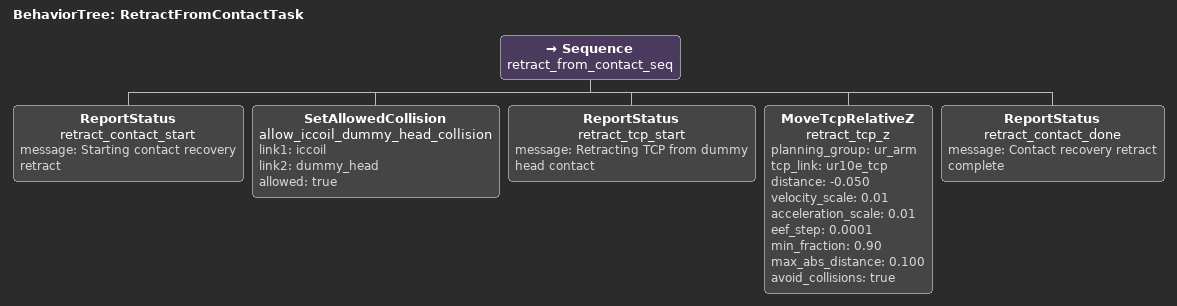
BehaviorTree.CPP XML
<root BTCPP_format="4">
  <BehaviorTree ID="RetractFromContactTask">
    <Sequence name="retract_from_contact_seq">
      <ReportStatus
        name="retract_contact_start"
        message="Starting contact recovery retract"/>
      <SetAllowedCollision
        name="allow_iccoil_dummy_head_collision"
        link1="iccoil"
        link2="dummy_head"
        allowed="true"/>
      <ReportStatus
        name="retract_tcp_start"
        message="Retracting TCP from dummy head contact"/>
      <MoveTcpRelativeZ
        name="retract_tcp_z"
        planning_group="ur_arm"
        tcp_link="ur10e_tcp"
        distance="-0.050"
        velocity_scale="0.01"
        acceleration_scale="0.01"
        eef_step="0.0001"
        min_fraction="0.90"
        max_abs_distance="0.100"
        avoid_collisions="true"/>
      <ReportStatus
        name="retract_contact_done"
        message="Contact recovery retract complete"/>
    </Sequence>
  </BehaviorTree>
</root>
